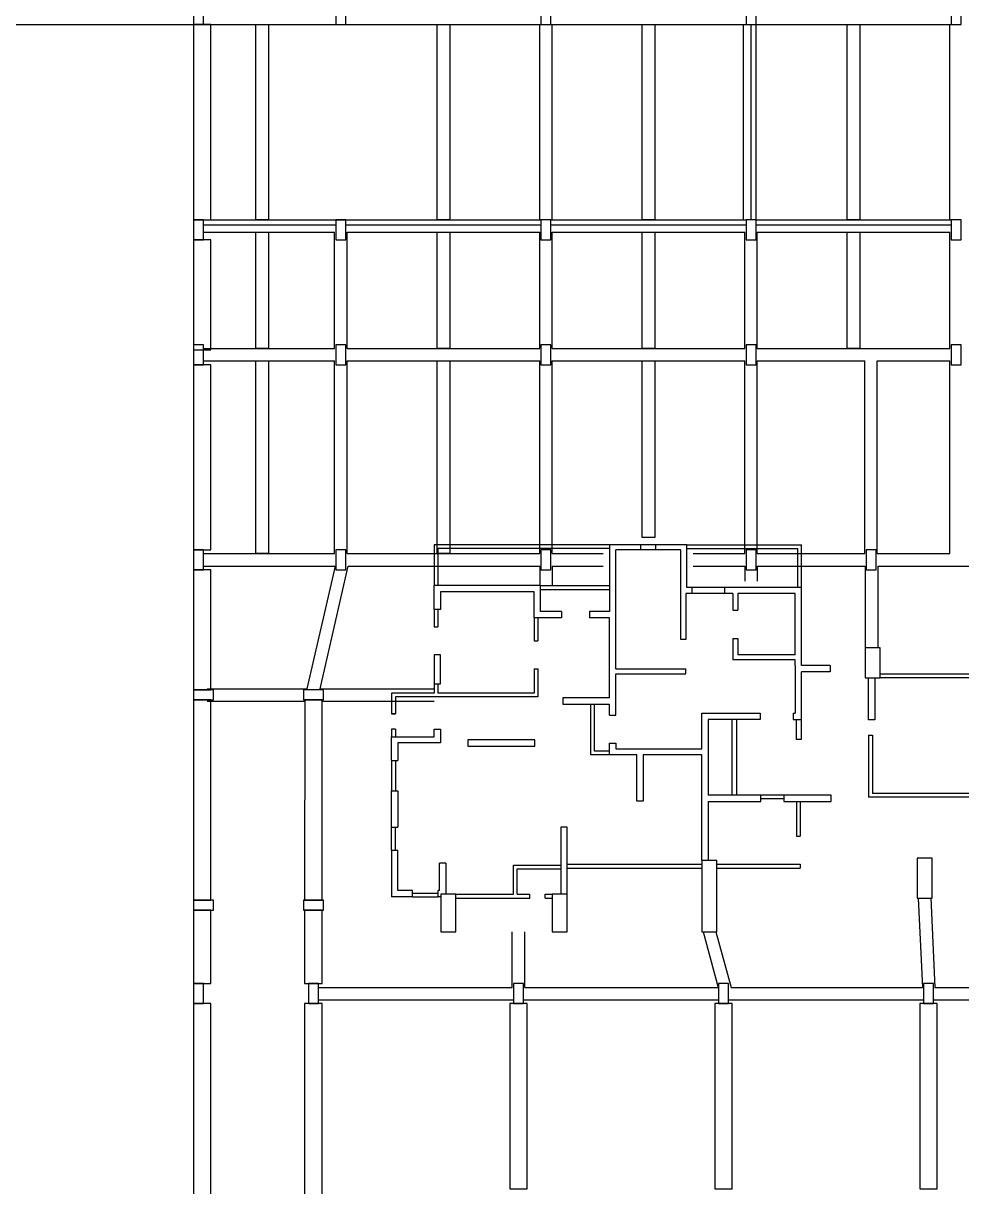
# Model space of a CAD drawing. Header units: metres. Extents: x -681087 to 1033303, y 74272 to 2630761.
# Drawn here: x 136983 to 174509, y 2153964 to 2200554 of the extents above; entities that cross this region are included whole.
import ezdxf

# ---------------------------------------------------------------- set-up
doc = ezdxf.new("R2010")
doc.units = ezdxf.units.M
for name, color, linetype in [('SKELETON_CLEAN', 7, 'Continuous'), ('SKELETON_ISOLATED', 1, 'Continuous'), ('SKELETON_ORIGINAL', 8, 'Continuous')]:
    doc.layers.add(name, color=color, linetype=linetype)

msp = doc.modelspace()

# ---------------------------------------------------------------- linework, layer by layer
at = {"layer": 'SKELETON_CLEAN'}
for p, q in [((143784, 2201304), (143784, 2200504)), ((144184, 2200504), (144184, 2201304)), ((149484, 2201304), (149484, 2200504)), ((149884, 2200504), (149884, 2201304)), ((157684, 2201304), (157684, 2200504)), ((158084, 2200504), (158084, 2201304)), ((165884, 2201304), (165884, 2200504)), ((166284, 2200504), (166284, 2201304)), ((174084, 2201304), (174084, 2200504)), ((174484, 2200504), (174484, 2201304)), ((136484, 2200502), (143784, 2200502)), ((143785, 2200502), (143785, 2192702)), ((144184, 2200504), (149484, 2200504)), ((144184, 2200502), (157634, 2200502)), ((146284, 2200502), (146784, 2200502)), ((146284, 2192704), (146284, 2200502)), ((146784, 2200502), (146784, 2192704)), ((149484, 2200504), (149884, 2200504)), ((149884, 2200504), (157684, 2200504)), ((153534, 2200502), (154034, 2200502)), ((153534, 2192704), (153534, 2200502)), ((154034, 2200502), (154034, 2192704)), ((157634, 2192704), (157634, 2200504)), ((157684, 2200504), (158084, 2200504)), ((158084, 2200504), (165884, 2200504)), ((158134, 2192704), (158134, 2200504)), ((158134, 2200502), (165784, 2200502)), ((161734, 2200502), (162234, 2200502)), ((161734, 2192704), (161734, 2200502)), ((162234, 2200502), (162234, 2192704)), ((165784, 2192704), (165784, 2200504)), ((165884, 2200504), (166284, 2200504)), ((166284, 2192704), (166284, 2200504)), ((166284, 2200504), (174084, 2200504)), ((166284, 2200502), (174034, 2200502)), ((169934, 2200502), (170434, 2200502)), ((169934, 2192704), (169934, 2200502)), ((170434, 2200502), (170434, 2192704)), ((174034, 2192704), (174034, 2200502)), ((174084, 2200504), (174484, 2200504)), ((143784, 2192702), (143784, 2191902)), ((144184, 2192704), (149484, 2192704)), ((144184, 2191902), (144184, 2192702)), ((146784, 2192704), (146284, 2192704)), ((149884, 2192704), (149484, 2192704)), ((149484, 2192704), (149484, 2191904)), ((149884, 2191904), (149884, 2192704)), ((154034, 2192704), (153534, 2192704)), ((158084, 2192704), (157684, 2192704)), ((157684, 2192704), (157684, 2191904)), ((158084, 2192704), (165884, 2192704)), ((158084, 2191904), (158084, 2192704)), ((158134, 2192704), (165784, 2192704)), ((162234, 2192704), (161734, 2192704)), ((166284, 2192704), (165884, 2192704)), ((165884, 2192704), (165884, 2191904)), ((166284, 2192704), (174034, 2192704)), ((166284, 2192704), (174084, 2192704)), ((166284, 2191904), (166284, 2192704)), ((170434, 2192704), (169934, 2192704)), ((174484, 2192704), (174084, 2192704)), ((174084, 2192704), (174084, 2191904)), ((174484, 2191904), (174484, 2192704)), ((144184, 2192204), (149434, 2192204)), ((146284, 2192204), (146784, 2192204)), ((146284, 2187554), (146284, 2192204)), ((146784, 2192204), (146784, 2187554)), ((149434, 2187554), (149434, 2192204)), ((149934, 2187554), (149934, 2192204)), ((149934, 2192204), (157634, 2192204)), ((153534, 2192204), (154034, 2192204)), ((153534, 2187554), (153534, 2192204)), ((154034, 2192204), (154034, 2187554)), ((157634, 2187554), (157634, 2192204)), ((158134, 2187554), (158134, 2192204)), ((158134, 2192204), (165834, 2192204)), ((161734, 2192204), (162234, 2192204)), ((161734, 2187554), (161734, 2192204)), ((162234, 2192204), (162234, 2187554)), ((165834, 2187554), (165834, 2192204)), ((166334, 2187554), (166334, 2192204)), ((166334, 2192204), (174034, 2192204)), ((169934, 2192204), (170434, 2192204)), ((169934, 2187554), (169934, 2192204)), ((170434, 2192204), (170434, 2187554)), ((174034, 2187554), (174034, 2192204)), ((143785, 2191902), (143785, 2187504)), ((144485, 2187504), (144485, 2191902)), ((149484, 2191904), (149884, 2191904)), ((157684, 2191904), (158084, 2191904)), ((165884, 2191904), (166284, 2191904)), ((174084, 2191904), (174484, 2191904)), ((144184, 2187702), (143784, 2187702)), ((143784, 2187702), (143784, 2186902)), ((143785, 2187504), (144485, 2187504)), ((144184, 2186902), (144184, 2187702)), ((144184, 2187554), (149434, 2187554)), ((146784, 2187554), (146284, 2187554)), ((149884, 2187704), (149484, 2187704)), ((149484, 2187704), (149484, 2186904)), ((149884, 2186904), (149884, 2187704)), ((149934, 2187554), (157634, 2187554)), ((154034, 2187554), (153534, 2187554)), ((158084, 2187704), (157684, 2187704)), ((157684, 2187704), (157684, 2186904)), ((158084, 2186904), (158084, 2187704)), ((158134, 2187554), (165834, 2187554)), ((162234, 2187554), (161734, 2187554)), ((166284, 2187704), (165884, 2187704)), ((165884, 2187704), (165884, 2186904)), ((166284, 2186904), (166284, 2187704)), ((166334, 2187554), (174034, 2187554)), ((170434, 2187554), (169934, 2187554)), ((174484, 2187704), (174084, 2187704)), ((174084, 2187704), (174084, 2186904)), ((174484, 2186904), (174484, 2187704)), ((144184, 2187054), (149434, 2187054)), ((146284, 2187054), (146784, 2187054)), ((146284, 2179354), (146284, 2187054)), ((146784, 2187054), (146784, 2179354)), ((149434, 2179354), (149434, 2187054)), ((149934, 2179354), (149934, 2187054)), ((149934, 2187054), (157634, 2187054)), ((153534, 2187054), (154034, 2187054)), ((153534, 2179354), (153534, 2187054)), ((154034, 2187054), (154034, 2179354)), ((157634, 2179354), (157634, 2187054)), ((158134, 2179354), (158134, 2187054)), ((158134, 2187054), (165834, 2187054)), ((161734, 2187054), (162234, 2187054)), ((161734, 2180004), (161734, 2187054)), ((162234, 2187054), (162234, 2180004)), ((165834, 2179354), (165834, 2187054)), ((166334, 2179354), (166334, 2187054)), ((166334, 2187054), (170634, 2187054)), ((170634, 2179354), (170634, 2187054)), ((171134, 2179354), (171134, 2187054)), ((171134, 2187054), (174034, 2187054)), ((174034, 2179354), (174034, 2187054)), ((143784, 2186902), (143784, 2179502)), ((149484, 2186904), (149884, 2186904)), ((157684, 2186904), (158084, 2186904)), ((165884, 2186904), (166284, 2186904)), ((174084, 2186904), (174484, 2186904)), ((162234, 2180004), (161734, 2180004)), ((143784, 2179502), (143784, 2178702)), ((149884, 2179504), (149484, 2179504)), ((149484, 2179504), (149484, 2178704)), ((149884, 2178704), (149884, 2179504)), ((153413, 2179704), (153413, 2178074)), ((160423, 2179704), (153413, 2179704)), ((153563, 2179554), (153563, 2178074)), ((160423, 2179554), (153563, 2179554)), ((158084, 2179504), (157684, 2179504)), ((157684, 2179504), (157684, 2178704)), ((158084, 2178704), (158084, 2179504)), ((160423, 2179704), (160423, 2177034)), ((163523, 2179704), (160423, 2179704)), ((163273, 2179504), (160673, 2179504)), ((160673, 2174744), (160673, 2179504)), ((163273, 2175914), (163273, 2179504)), ((163523, 2178004), (163523, 2179704)), ((163523, 2179704), (168103, 2179704)), ((163523, 2179554), (167953, 2179554)), ((166284, 2179504), (165884, 2179504)), ((165884, 2179504), (165884, 2178704)), ((166284, 2178704), (166284, 2179504)), ((167953, 2178004), (167953, 2179554)), ((168103, 2178004), (168103, 2179704)), ((171084, 2179504), (170684, 2179504)), ((170684, 2179504), (170684, 2178704)), ((171084, 2178704), (171084, 2179504)), ((144184, 2179354), (149434, 2179354)), ((146784, 2179354), (146284, 2179354)), ((149934, 2179354), (157634, 2179354)), ((154034, 2179354), (153534, 2179354)), ((158134, 2179354), (160173, 2179354)), ((163773, 2179354), (165834, 2179354)), ((166334, 2179354), (170634, 2179354)), ((171134, 2179354), (174034, 2179354)), ((143784, 2178702), (143784, 2173904)), ((144184, 2178854), (149462, 2178854)), ((148339, 2173954), (149462, 2178854)), ((148852, 2173954), (149975, 2178854)), ((149484, 2178704), (149884, 2178704)), ((149975, 2178854), (157634, 2178854)), ((157634, 2178854), (157634, 2178074)), ((157684, 2178704), (158084, 2178704)), ((158134, 2178854), (158134, 2178074)), ((158134, 2178854), (160173, 2178854)), ((163773, 2178854), (165834, 2178854)), ((165834, 2178854), (165834, 2178254)), ((165884, 2178704), (166284, 2178704)), ((166334, 2178854), (166334, 2178254)), ((166334, 2178854), (170654, 2178854)), ((170654, 2178854), (170654, 2175584)), ((170684, 2178704), (171084, 2178704)), ((171154, 2178854), (171154, 2175584)), ((171154, 2178854), (178834, 2178854)), ((157663, 2178074), (153413, 2178074)), ((153413, 2177124), (153413, 2178074)), ((157413, 2177824), (153663, 2177824)), ((153663, 2177824), (153663, 2177124)), ((157413, 2176784), (157413, 2177824)), ((157663, 2178074), (160423, 2178074)), ((157663, 2177034), (157663, 2178074)), ((165353, 2177754), (163473, 2177754)), ((163473, 2177754), (163473, 2175914)), ((168103, 2178004), (163523, 2178004)), ((165353, 2177754), (165353, 2177099)), ((165553, 2177754), (165553, 2177099)), ((167853, 2177754), (165553, 2177754)), ((167853, 2175304), (167853, 2177754)), ((168103, 2174884), (168103, 2178004)), ((153663, 2177124), (153413, 2177124)), ((153413, 2177124), (153413, 2176424)), ((153563, 2177124), (153563, 2176424)), ((157413, 2176784), (157413, 2175864)), ((158508, 2176784), (157413, 2176784)), ((157563, 2176784), (157563, 2175864)), ((158508, 2177034), (157663, 2177034)), ((158508, 2177034), (158508, 2176784)), ((160423, 2177034), (159628, 2177034)), ((159628, 2177034), (159628, 2176784)), ((160423, 2176784), (159628, 2176784)), ((160423, 2173589), (160423, 2176784)), ((165353, 2177099), (165553, 2177099)), ((153413, 2176424), (153563, 2176424)), ((157413, 2175864), (157563, 2175864)), ((163473, 2175914), (163273, 2175914)), ((165353, 2175959), (165353, 2175104)), ((165353, 2175959), (165553, 2175959)), ((165553, 2175959), (165553, 2175304)), ((153663, 2175304), (153413, 2175304)), ((153413, 2175304), (153413, 2174154)), ((153663, 2174154), (153663, 2175304)), ((167853, 2175304), (165553, 2175304)), ((171253, 2175584), (170653, 2175584)), ((170653, 2175584), (170653, 2174384)), ((171253, 2174384), (171253, 2175584)), ((167853, 2175104), (165353, 2175104)), ((167853, 2174884), (167853, 2175104)), ((167853, 2174884), (167853, 2172974)), ((169253, 2174884), (168103, 2174884)), ((169253, 2174884), (169253, 2174634)), ((157413, 2174744), (157413, 2173774)), ((157413, 2174744), (157563, 2174744)), ((157563, 2174744), (157563, 2173624)), ((160673, 2174744), (163473, 2174744)), ((160673, 2174544), (163473, 2174544)), ((160673, 2172894), (160673, 2174544)), ((163473, 2174544), (163473, 2174744)), ((168103, 2172724), (168103, 2174634)), ((169253, 2174634), (168103, 2174634)), ((170653, 2174384), (171253, 2174384)), ((170788, 2172714), (170788, 2174384)), ((171038, 2174384), (171038, 2172714)), ((176658, 2174384), (171253, 2174384)), ((143784, 2173904), (143784, 2173504)), ((144334, 2173954), (148339, 2173954)), ((148984, 2173902), (148184, 2173902)), ((148184, 2173902), (148184, 2173502)), ((148852, 2173954), (153413, 2173954)), ((148984, 2173502), (148984, 2173902)), ((153413, 2174154), (153413, 2173774)), ((153413, 2174154), (153663, 2174154)), ((153563, 2174154), (153563, 2173774)), ((143784, 2173504), (143784, 2165504)), ((151713, 2173774), (151713, 2172954)), ((153413, 2173774), (151713, 2173774)), ((157563, 2173624), (151863, 2173624)), ((151863, 2173624), (151863, 2172954)), ((157413, 2173774), (153563, 2173774)), ((160423, 2173589), (158553, 2173589)), ((158553, 2173589), (158553, 2173339)), ((158553, 2173339), (160423, 2173339)), ((159673, 2171304), (159673, 2173339)), ((159823, 2171454), (159823, 2173339)), ((160423, 2172894), (160423, 2173339)), ((164123, 2171554), (164123, 2172974)), ((164123, 2172974), (166453, 2172974)), ((166453, 2172974), (166453, 2172724)), ((167773, 2172974), (167773, 2172724)), ((167773, 2172974), (167853, 2172974)), ((151713, 2172954), (151863, 2172954)), ((160423, 2172894), (160673, 2172894)), ((166453, 2172724), (164373, 2172724)), ((164373, 2172724), (164373, 2169699)), ((167773, 2172724), (168103, 2172724)), ((167893, 2172724), (167893, 2171919)), ((168083, 2172724), (168083, 2171919)), ((171038, 2172714), (170788, 2172714)), ((151863, 2172334), (151713, 2172334)), ((151713, 2172334), (151713, 2172034)), ((151713, 2171084), (151713, 2172034)), ((151713, 2172034), (153413, 2172034)), ((151863, 2172334), (151863, 2172034)), ((153413, 2172034), (153413, 2172334)), ((153413, 2172334), (153663, 2172334)), ((153663, 2172334), (153663, 2171784)), ((170788, 2172094), (170788, 2169614)), ((170788, 2172094), (170938, 2172094)), ((170938, 2172094), (170938, 2169764)), ((151963, 2171784), (151963, 2171084)), ((153663, 2171784), (151963, 2171784)), ((157433, 2171909), (154753, 2171909)), ((154753, 2171909), (154753, 2171659)), ((154753, 2171659), (157433, 2171659)), ((157433, 2171659), (157433, 2171909)), ((160423, 2171774), (160673, 2171774)), ((160423, 2171304), (160423, 2171774)), ((160673, 2171774), (160673, 2171554)), ((168083, 2171919), (167893, 2171919)), ((160423, 2171304), (159673, 2171304)), ((160423, 2171454), (159823, 2171454)), ((161518, 2171304), (160423, 2171304)), ((160673, 2171554), (164123, 2171554)), ((161518, 2169454), (161518, 2171304)), ((161768, 2171304), (161768, 2169454)), ((164123, 2171304), (161768, 2171304)), ((164123, 2167084), (164123, 2171304)), ((151713, 2171084), (151713, 2169864)), ((151713, 2171084), (151963, 2171084)), ((151713, 2168414), (151713, 2169864)), ((151713, 2169864), (151963, 2169864)), ((151963, 2169864), (151963, 2168414)), ((166473, 2169699), (164373, 2169699)), ((166473, 2169449), (166473, 2169699)), ((167393, 2169699), (166473, 2169699)), ((169293, 2169699), (167393, 2169699)), ((167393, 2169699), (167393, 2169449)), ((169293, 2169449), (169293, 2169699)), ((174838, 2169764), (170938, 2169764)), ((161768, 2169454), (161518, 2169454)), ((164373, 2169449), (166473, 2169449)), ((164373, 2169449), (164373, 2167084)), ((167393, 2169449), (169293, 2169449)), ((167903, 2169449), (167903, 2168054)), ((168053, 2169449), (168053, 2168054)), ((174838, 2169614), (170788, 2169614)), ((151713, 2167494), (151713, 2168414)), ((151713, 2168414), (151963, 2168414)), ((158733, 2168414), (158483, 2168414)), ((158483, 2168414), (158483, 2165734)), ((158733, 2165734), (158733, 2168414)), ((167903, 2168054), (168053, 2168054)), ((151713, 2167494), (151713, 2165634)), ((151713, 2167494), (151963, 2167494)), ((151963, 2165884), (151963, 2167494)), ((153633, 2165884), (153633, 2166984)), ((153883, 2166984), (153633, 2166984)), ((153883, 2166984), (153883, 2165734)), ((156583, 2166904), (158483, 2166904)), ((156583, 2165734), (156583, 2166904)), ((164723, 2167084), (164123, 2167084)), ((164123, 2167084), (164123, 2164234)), ((164723, 2164234), (164723, 2167084)), ((164723, 2166934), (168053, 2166934)), ((168053, 2166934), (168053, 2166784)), ((173323, 2167184), (172723, 2167184)), ((172723, 2167184), (172723, 2165584)), ((173323, 2165584), (173323, 2167184)), ((156733, 2166754), (158483, 2166754)), ((156733, 2165734), (156733, 2166754)), ((164723, 2166784), (168053, 2166784)), ((143784, 2165504), (143784, 2165104)), ((152548, 2165634), (151713, 2165634)), ((152548, 2165884), (151963, 2165884)), ((152548, 2165634), (152548, 2165884)), ((152548, 2165634), (153568, 2165634)), ((153568, 2165634), (153568, 2165884)), ((153633, 2165884), (153568, 2165884)), ((153683, 2165634), (153568, 2165634)), ((154283, 2165734), (153683, 2165734)), ((153683, 2165734), (153683, 2164234)), ((154283, 2164234), (154283, 2165734)), ((154283, 2165734), (156583, 2165734)), ((154283, 2165584), (157233, 2165584)), ((156733, 2165734), (157233, 2165734)), ((157233, 2165584), (157233, 2165734)), ((157853, 2165584), (157853, 2165734)), ((157853, 2165734), (158133, 2165734)), ((157853, 2165584), (158133, 2165584)), ((158733, 2165734), (158133, 2165734)), ((158133, 2165734), (158133, 2164234)), ((158733, 2164234), (158733, 2165734)), ((172723, 2165584), (173323, 2165584)), ((172773, 2165573), (172941, 2162014)), ((173273, 2165596), (173441, 2162014)), ((143784, 2165104), (143784, 2162164)), ((148234, 2165102), (148234, 2162164)), ((148934, 2162164), (148934, 2165102)), ((153683, 2164234), (154283, 2164234)), ((156534, 2162014), (156534, 2164234)), ((157034, 2162014), (157034, 2164234)), ((158133, 2164234), (158733, 2164234)), ((164123, 2164234), (164723, 2164234)), ((164164, 2164234), (164766, 2162014)), ((164682, 2164234), (165284, 2162014)), ((143784, 2162164), (143784, 2161364)), ((148234, 2162164), (148934, 2162164)), ((148784, 2162164), (148384, 2162164)), ((148384, 2162164), (148384, 2161364)), ((148784, 2161364), (148784, 2162164)), ((148784, 2162014), (156534, 2162014)), ((156984, 2162164), (156584, 2162164)), ((156584, 2162164), (156584, 2161364)), ((156984, 2161364), (156984, 2162164)), ((157034, 2162014), (164766, 2162014)), ((165184, 2162164), (164784, 2162164)), ((164784, 2162164), (164784, 2161364)), ((165184, 2161364), (165184, 2162164)), ((165284, 2162014), (172941, 2162014)), ((173384, 2162164), (172984, 2162164)), ((172984, 2162164), (172984, 2161364)), ((173384, 2161364), (173384, 2162164)), ((173441, 2162014), (178415, 2162014)), ((143783, 2161364), (143783, 2153764)), ((148934, 2161364), (148234, 2161364)), ((148234, 2161364), (148234, 2153764)), ((148384, 2161364), (148784, 2161364)), ((148934, 2153764), (148934, 2161364)), ((157134, 2161364), (156434, 2161364)), ((156434, 2161364), (156434, 2153964)), ((156584, 2161364), (156984, 2161364)), ((157134, 2153964), (157134, 2161364)), ((165334, 2161364), (164634, 2161364)), ((164634, 2161364), (164634, 2153964)), ((164784, 2161364), (165184, 2161364)), ((165334, 2153964), (165334, 2161364)), ((173534, 2161364), (172834, 2161364)), ((172834, 2161364), (172834, 2153964)), ((172984, 2161364), (173384, 2161364)), ((173534, 2153964), (173534, 2161364)), ((156434, 2153964), (157134, 2153964)), ((164634, 2153964), (165334, 2153964)), ((172834, 2153964), (173534, 2153964))]:
    msp.add_line(p, q, dxfattribs=at)
at = {"layer": 'SKELETON_ISOLATED'}
for p, q in [((144134, 2200503), (143984, 2200503)), ((144485, 2192702), (144485, 2200502)), ((166084, 2192704), (166084, 2200504)), ((143984, 2192702), (144134, 2192702)), ((147034, 2192704), (157659, 2192704)), ((144184, 2192504), (149484, 2192504)), ((149884, 2192504), (157684, 2192504)), ((158084, 2192504), (165884, 2192504)), ((166284, 2192504), (174084, 2192504)), ((144134, 2191902), (143984, 2191902)), ((144134, 2186902), (143984, 2186902)), ((144484, 2179502), (144484, 2186902)), ((143984, 2179502), (144134, 2179502)), ((144184, 2178702), (144184, 2179502)), ((161663, 2179704), (161663, 2179504)), ((162283, 2179504), (162283, 2179704)), ((144134, 2178702), (143984, 2178702)), ((144484, 2173904), (144484, 2178702)), ((157663, 2177924), (160423, 2177924)), ((163723, 2178004), (163723, 2177754)), ((165023, 2178004), (165023, 2177754)), ((176573, 2174534), (171253, 2174534)), ((144184, 2173904), (144134, 2173904)), ((144584, 2173504), (144584, 2173904)), ((144134, 2173504), (144184, 2173504)), ((144337, 2173454), (148237, 2173454)), ((144484, 2165504), (144484, 2173504)), ((148235, 2173504), (148234, 2165502)), ((148559, 2173503), (148609, 2173503)), ((148934, 2165502), (148935, 2173504)), ((148937, 2173454), (153413, 2173454)), ((165318, 2172724), (165318, 2169699)), ((165508, 2172724), (165508, 2169699)), ((151863, 2171084), (151863, 2169864)), ((167393, 2169549), (166473, 2169549)), ((151863, 2167494), (151863, 2168414)), ((158733, 2166934), (164123, 2166934)), ((158733, 2166784), (164123, 2166784)), ((144184, 2165504), (144134, 2165504)), ((144584, 2165104), (144584, 2165504)), ((152548, 2165784), (153568, 2165784)), ((144134, 2165104), (144184, 2165104)), ((144484, 2162164), (144484, 2165104)), ((148184, 2165502), (148184, 2165102)), ((148609, 2165502), (148559, 2165502)), ((148559, 2165102), (148609, 2165102)), ((148984, 2165102), (148984, 2165502)), ((143984, 2162164), (144134, 2162164)), ((144184, 2161364), (144184, 2162164)), ((144134, 2161364), (143984, 2161364)), ((144483, 2153764), (144483, 2161364)), ((148784, 2161514), (156584, 2161514)), ((156984, 2161514), (164784, 2161514)), ((165184, 2161514), (172984, 2161514)), ((173384, 2161514), (178484, 2161514))]:
    msp.add_line(p, q, dxfattribs=at)
at = {"layer": 'SKELETON_ORIGINAL'}
for p, q in [((143784, 2201304), (143784, 2200504)), ((144184, 2200504), (144184, 2201304)), ((149484, 2201304), (149484, 2200504)), ((149884, 2200504), (149884, 2201304)), ((157684, 2201304), (157684, 2200504)), ((158084, 2200504), (158084, 2201304)), ((165884, 2201304), (165884, 2200504)), ((166284, 2200504), (166284, 2201304)), ((174084, 2201304), (174084, 2200504)), ((174484, 2200504), (174484, 2201304)), ((136484, 2200502), (143784, 2200502)), ((143784, 2200504), (144184, 2200504)), ((144485, 2200502), (143785, 2200502)), ((143785, 2200502), (143785, 2192702)), ((144184, 2200504), (149484, 2200504)), ((144184, 2200502), (157634, 2200502)), ((144485, 2192702), (144485, 2200502)), ((146284, 2200502), (146784, 2200502)), ((146284, 2192704), (146284, 2200502)), ((146784, 2200502), (146784, 2192704)), ((149484, 2200504), (149884, 2200504)), ((149884, 2200504), (157684, 2200504)), ((153534, 2200502), (154034, 2200502)), ((153534, 2192704), (153534, 2200502)), ((154034, 2200502), (154034, 2192704)), ((157634, 2192704), (157634, 2200504)), ((157684, 2200504), (158084, 2200504)), ((158084, 2200504), (165884, 2200504)), ((158134, 2192704), (158134, 2200504)), ((158134, 2200502), (165784, 2200502)), ((161734, 2200502), (162234, 2200502)), ((161734, 2192704), (161734, 2200502)), ((162234, 2200502), (162234, 2192704)), ((165784, 2192704), (165784, 2200504)), ((165884, 2200504), (166284, 2200504)), ((166084, 2192704), (166084, 2200504)), ((166284, 2192704), (166284, 2200504)), ((166284, 2200504), (174084, 2200504)), ((166284, 2192704), (166284, 2200504)), ((166284, 2200502), (174034, 2200502)), ((169934, 2200502), (170434, 2200502)), ((169934, 2192704), (169934, 2200502)), ((170434, 2200502), (170434, 2192704)), ((174034, 2192704), (174034, 2200502)), ((174084, 2200504), (174484, 2200504)), ((144184, 2192702), (143784, 2192702)), ((143784, 2192702), (143784, 2191902)), ((143785, 2192702), (144485, 2192702)), ((144184, 2192704), (157634, 2192704)), ((144184, 2192704), (149484, 2192704)), ((144184, 2191902), (144184, 2192702)), ((146784, 2192704), (146284, 2192704)), ((149884, 2192704), (149484, 2192704)), ((149484, 2192704), (149484, 2191904)), ((149884, 2192704), (157684, 2192704)), ((149884, 2191904), (149884, 2192704)), ((154034, 2192704), (153534, 2192704)), ((158084, 2192704), (157684, 2192704)), ((157684, 2192704), (157684, 2191904)), ((158084, 2192704), (165884, 2192704)), ((158084, 2191904), (158084, 2192704)), ((158134, 2192704), (165784, 2192704)), ((162234, 2192704), (161734, 2192704)), ((166284, 2192704), (165884, 2192704)), ((165884, 2192704), (165884, 2191904)), ((166284, 2192704), (174034, 2192704)), ((166284, 2192704), (174084, 2192704)), ((166284, 2191904), (166284, 2192704)), ((170434, 2192704), (169934, 2192704)), ((174484, 2192704), (174084, 2192704)), ((174084, 2192704), (174084, 2191904)), ((174484, 2191904), (174484, 2192704)), ((144184, 2192504), (149484, 2192504)), ((144184, 2192204), (149434, 2192204)), ((146284, 2192204), (146784, 2192204)), ((146284, 2187554), (146284, 2192204)), ((146784, 2192204), (146784, 2187554)), ((149434, 2187554), (149434, 2192204)), ((149884, 2192504), (157684, 2192504)), ((149934, 2187554), (149934, 2192204)), ((149934, 2192204), (157634, 2192204)), ((153534, 2192204), (154034, 2192204)), ((153534, 2187554), (153534, 2192204)), ((154034, 2192204), (154034, 2187554)), ((157634, 2187554), (157634, 2192204)), ((158084, 2192504), (165884, 2192504)), ((158134, 2187554), (158134, 2192204)), ((158134, 2192204), (165834, 2192204)), ((161734, 2192204), (162234, 2192204)), ((161734, 2187554), (161734, 2192204)), ((162234, 2192204), (162234, 2187554)), ((165834, 2187554), (165834, 2192204)), ((166284, 2192504), (174084, 2192504)), ((166334, 2187554), (166334, 2192204)), ((166334, 2192204), (174034, 2192204)), ((169934, 2192204), (170434, 2192204)), ((169934, 2187554), (169934, 2192204)), ((170434, 2192204), (170434, 2187554)), ((174034, 2187554), (174034, 2192204)), ((143784, 2191902), (144184, 2191902)), ((144485, 2191902), (143785, 2191902)), ((143785, 2191902), (143785, 2187504)), ((144485, 2187504), (144485, 2191902)), ((149484, 2191904), (149884, 2191904)), ((157684, 2191904), (158084, 2191904)), ((165884, 2191904), (166284, 2191904)), ((174084, 2191904), (174484, 2191904)), ((144184, 2187702), (143784, 2187702)), ((143784, 2187702), (143784, 2186902)), ((143785, 2187504), (144485, 2187504)), ((144184, 2186902), (144184, 2187702)), ((144184, 2187554), (149434, 2187554)), ((146784, 2187554), (146284, 2187554)), ((149884, 2187704), (149484, 2187704)), ((149484, 2187704), (149484, 2186904)), ((149884, 2186904), (149884, 2187704)), ((149934, 2187554), (157634, 2187554)), ((154034, 2187554), (153534, 2187554)), ((158084, 2187704), (157684, 2187704)), ((157684, 2187704), (157684, 2186904)), ((158084, 2186904), (158084, 2187704)), ((158134, 2187554), (165834, 2187554)), ((162234, 2187554), (161734, 2187554)), ((166284, 2187704), (165884, 2187704)), ((165884, 2187704), (165884, 2186904)), ((166284, 2186904), (166284, 2187704)), ((166334, 2187554), (174034, 2187554)), ((170434, 2187554), (169934, 2187554)), ((174484, 2187704), (174084, 2187704)), ((174084, 2187704), (174084, 2186904)), ((174484, 2186904), (174484, 2187704)), ((144184, 2187054), (149434, 2187054)), ((146284, 2187054), (146784, 2187054)), ((146284, 2179354), (146284, 2187054)), ((146784, 2187054), (146784, 2179354)), ((149434, 2179354), (149434, 2187054)), ((149934, 2179354), (149934, 2187054)), ((149934, 2187054), (157634, 2187054)), ((153534, 2187054), (154034, 2187054)), ((153534, 2179354), (153534, 2187054)), ((154034, 2187054), (154034, 2179354)), ((157634, 2179354), (157634, 2187054)), ((158134, 2179354), (158134, 2187054)), ((158134, 2187054), (165834, 2187054)), ((161734, 2187054), (162234, 2187054)), ((161734, 2180004), (161734, 2187054)), ((162234, 2187054), (162234, 2180004)), ((165834, 2179354), (165834, 2187054)), ((166334, 2179354), (166334, 2187054)), ((166334, 2187054), (170634, 2187054)), ((170634, 2179354), (170634, 2187054)), ((171134, 2179354), (171134, 2187054)), ((171134, 2187054), (174034, 2187054)), ((174034, 2179354), (174034, 2187054)), ((144484, 2186902), (143784, 2186902)), ((143784, 2186902), (143784, 2179502)), ((143784, 2186902), (144184, 2186902)), ((144484, 2179502), (144484, 2186902)), ((149484, 2186904), (149884, 2186904)), ((157684, 2186904), (158084, 2186904)), ((165884, 2186904), (166284, 2186904)), ((174084, 2186904), (174484, 2186904)), ((162234, 2180004), (161734, 2180004)), ((143784, 2179502), (144484, 2179502)), ((144184, 2179502), (143784, 2179502)), ((143784, 2179502), (143784, 2178702)), ((144184, 2178702), (144184, 2179502)), ((149884, 2179504), (149484, 2179504)), ((149484, 2179504), (149484, 2178704)), ((149884, 2178704), (149884, 2179504)), ((153413, 2179704), (153413, 2178074)), ((160423, 2179704), (153413, 2179704)), ((153563, 2179554), (153563, 2178074)), ((160423, 2179554), (153563, 2179554)), ((158084, 2179504), (157684, 2179504)), ((157684, 2179504), (157684, 2178704)), ((158084, 2178704), (158084, 2179504)), ((160423, 2179704), (160423, 2177034)), ((163523, 2179704), (160423, 2179704)), ((163273, 2179504), (160673, 2179504)), ((160673, 2174744), (160673, 2179504)), ((161663, 2179704), (161663, 2179504)), ((162283, 2179504), (162283, 2179704)), ((163273, 2175914), (163273, 2179504)), ((163523, 2178004), (163523, 2179704)), ((163523, 2179704), (168103, 2179704)), ((163523, 2179554), (167953, 2179554)), ((166284, 2179504), (165884, 2179504)), ((165884, 2179504), (165884, 2178704)), ((166284, 2178704), (166284, 2179504)), ((167953, 2178004), (167953, 2179554)), ((168103, 2178004), (168103, 2179704)), ((171084, 2179504), (170684, 2179504)), ((170684, 2179504), (170684, 2178704)), ((171084, 2178704), (171084, 2179504)), ((144184, 2179354), (149434, 2179354)), ((146784, 2179354), (146284, 2179354)), ((149934, 2179354), (157634, 2179354)), ((154034, 2179354), (153534, 2179354)), ((158134, 2179354), (160173, 2179354)), ((163773, 2179354), (165834, 2179354)), ((166334, 2179354), (170634, 2179354)), ((171134, 2179354), (174034, 2179354)), ((144484, 2178702), (143784, 2178702)), ((143784, 2178702), (143784, 2173904)), ((143784, 2178702), (144184, 2178702)), ((144184, 2178854), (149462, 2178854)), ((144484, 2173904), (144484, 2178702)), ((148339, 2173954), (149462, 2178854)), ((148852, 2173954), (149975, 2178854)), ((149484, 2178704), (149884, 2178704)), ((149975, 2178854), (157634, 2178854)), ((157634, 2178854), (157634, 2178074)), ((157684, 2178704), (158084, 2178704)), ((158134, 2178854), (158134, 2178074)), ((158134, 2178854), (160173, 2178854)), ((163773, 2178854), (165834, 2178854)), ((165834, 2178854), (165834, 2178254)), ((165884, 2178704), (166284, 2178704)), ((166334, 2178854), (166334, 2178254)), ((166334, 2178854), (170654, 2178854)), ((170654, 2178854), (170654, 2175584)), ((170684, 2178704), (171084, 2178704)), ((171154, 2178854), (171154, 2175584)), ((171154, 2178854), (178834, 2178854)), ((157663, 2178074), (153413, 2178074)), ((153413, 2177124), (153413, 2178074)), ((157413, 2177824), (153663, 2177824)), ((153663, 2177824), (153663, 2177124)), ((157413, 2176784), (157413, 2177824)), ((157663, 2178074), (160423, 2178074)), ((157663, 2177034), (157663, 2178074)), ((157663, 2177924), (160423, 2177924)), ((165353, 2177754), (163473, 2177754)), ((163473, 2177754), (163473, 2175914)), ((168103, 2178004), (163523, 2178004)), ((163723, 2178004), (163723, 2177754)), ((165023, 2178004), (165023, 2177754)), ((165353, 2177754), (165353, 2177099)), ((165553, 2177754), (165553, 2177099)), ((167853, 2177754), (165553, 2177754)), ((167853, 2175304), (167853, 2177754)), ((168103, 2174884), (168103, 2178004)), ((153663, 2177124), (153413, 2177124)), ((153413, 2177124), (153413, 2176424)), ((153563, 2177124), (153563, 2176424)), ((157413, 2176784), (157413, 2175864)), ((158508, 2176784), (157413, 2176784)), ((157563, 2176784), (157563, 2175864)), ((158508, 2177034), (157663, 2177034)), ((158508, 2177034), (158508, 2176784)), ((160423, 2177034), (159628, 2177034)), ((159628, 2177034), (159628, 2176784)), ((160423, 2176784), (159628, 2176784)), ((160423, 2173589), (160423, 2176784)), ((165353, 2177099), (165553, 2177099)), ((153413, 2176424), (153563, 2176424)), ((157413, 2175864), (157563, 2175864)), ((163473, 2175914), (163273, 2175914)), ((165353, 2175959), (165353, 2175104)), ((165353, 2175959), (165553, 2175959)), ((165553, 2175959), (165553, 2175304)), ((153663, 2175304), (153413, 2175304)), ((153413, 2175304), (153413, 2174154)), ((153663, 2174154), (153663, 2175304)), ((167853, 2175304), (165553, 2175304)), ((171253, 2175584), (170653, 2175584)), ((170653, 2175584), (170653, 2174384)), ((171253, 2174384), (171253, 2175584)), ((167853, 2175104), (165353, 2175104)), ((167853, 2174884), (167853, 2175104)), ((167853, 2174884), (167853, 2172974)), ((169253, 2174884), (168103, 2174884)), ((169253, 2174884), (169253, 2174634)), ((157413, 2174744), (157413, 2173774)), ((157413, 2174744), (157563, 2174744)), ((157563, 2174744), (157563, 2173624)), ((160673, 2174744), (163473, 2174744)), ((160673, 2174544), (163473, 2174544)), ((160673, 2172894), (160673, 2174544)), ((163473, 2174544), (163473, 2174744)), ((168103, 2172724), (168103, 2174634)), ((169253, 2174634), (168103, 2174634)), ((170653, 2174384), (171253, 2174384)), ((170788, 2172714), (170788, 2174384)), ((171038, 2174384), (171038, 2172714)), ((176573, 2174534), (171253, 2174534)), ((176658, 2174384), (171253, 2174384)), ((143784, 2173904), (144484, 2173904)), ((144584, 2173904), (143784, 2173904)), ((143784, 2173904), (143784, 2173504)), ((144334, 2173954), (148339, 2173954)), ((144584, 2173504), (144584, 2173904)), ((148984, 2173902), (148184, 2173902)), ((148184, 2173902), (148184, 2173502)), ((148852, 2173954), (153413, 2173954)), ((148984, 2173502), (148984, 2173902)), ((153413, 2174154), (153413, 2173774)), ((153413, 2174154), (153663, 2174154)), ((153563, 2174154), (153563, 2173774)), ((144484, 2173504), (143784, 2173504)), ((143784, 2173504), (143784, 2165504)), ((143784, 2173504), (144584, 2173504)), ((144337, 2173454), (148237, 2173454)), ((144484, 2165504), (144484, 2173504)), ((148184, 2173502), (148984, 2173502)), ((148235, 2173504), (148234, 2165502)), ((148935, 2173504), (148235, 2173504)), ((148934, 2165502), (148935, 2173504)), ((148937, 2173454), (153413, 2173454)), ((151713, 2173774), (151713, 2172954)), ((153413, 2173774), (151713, 2173774)), ((157563, 2173624), (151863, 2173624)), ((151863, 2173624), (151863, 2172954)), ((157413, 2173774), (153563, 2173774)), ((160423, 2173589), (158553, 2173589)), ((158553, 2173589), (158553, 2173339)), ((158553, 2173339), (160423, 2173339)), ((159673, 2171304), (159673, 2173339)), ((159823, 2171454), (159823, 2173339)), ((160423, 2172894), (160423, 2173339)), ((164123, 2171554), (164123, 2172974)), ((164123, 2172974), (166453, 2172974)), ((166453, 2172974), (166453, 2172724)), ((167773, 2172974), (167773, 2172724)), ((167773, 2172974), (167853, 2172974)), ((151713, 2172954), (151863, 2172954)), ((151863, 2172954), (151713, 2172954)), ((160423, 2172894), (160673, 2172894)), ((166453, 2172724), (164373, 2172724)), ((164373, 2172724), (164373, 2169699)), ((165318, 2172724), (165318, 2169699)), ((165508, 2172724), (165508, 2169699)), ((167773, 2172724), (168103, 2172724)), ((167893, 2172724), (167893, 2171919)), ((168083, 2172724), (168083, 2171919)), ((171038, 2172714), (170788, 2172714)), ((151863, 2172334), (151713, 2172334)), ((151713, 2172334), (151713, 2172034)), ((151713, 2171084), (151713, 2172034)), ((151713, 2172034), (153413, 2172034)), ((151863, 2172334), (151863, 2172034)), ((153413, 2172034), (153413, 2172334)), ((153413, 2172334), (153663, 2172334)), ((153663, 2172334), (153663, 2171784)), ((170788, 2172094), (170788, 2169614)), ((170788, 2172094), (170938, 2172094)), ((170938, 2172094), (170938, 2169764)), ((151963, 2171784), (151963, 2171084)), ((153663, 2171784), (151963, 2171784)), ((157433, 2171909), (154753, 2171909)), ((154753, 2171909), (154753, 2171659)), ((154753, 2171659), (157433, 2171659)), ((157433, 2171659), (157433, 2171909)), ((160423, 2171774), (160673, 2171774)), ((160423, 2171304), (160423, 2171774)), ((160673, 2171774), (160673, 2171554)), ((168083, 2171919), (167893, 2171919)), ((160423, 2171304), (159673, 2171304)), ((160423, 2171454), (159823, 2171454)), ((161518, 2171304), (160423, 2171304)), ((160673, 2171554), (164123, 2171554)), ((161518, 2169454), (161518, 2171304)), ((161768, 2171304), (161768, 2169454)), ((164123, 2171304), (161768, 2171304)), ((164123, 2167084), (164123, 2171304)), ((151713, 2171084), (151713, 2169864)), ((151713, 2171084), (151963, 2171084)), ((151863, 2171084), (151863, 2169864)), ((151713, 2168414), (151713, 2169864)), ((151713, 2169864), (151963, 2169864)), ((151963, 2169864), (151963, 2168414)), ((166473, 2169699), (164373, 2169699)), ((166473, 2169449), (166473, 2169699)), ((167393, 2169699), (166473, 2169699)), ((169293, 2169699), (167393, 2169699)), ((167393, 2169699), (167393, 2169449)), ((169293, 2169449), (169293, 2169699)), ((174838, 2169764), (170938, 2169764)), ((161768, 2169454), (161518, 2169454)), ((164373, 2169449), (166473, 2169449)), ((164373, 2169449), (164373, 2167084)), ((167393, 2169549), (166473, 2169549)), ((167393, 2169449), (169293, 2169449)), ((167903, 2169449), (167903, 2168054)), ((168053, 2169449), (168053, 2168054)), ((174838, 2169614), (170788, 2169614)), ((151713, 2167494), (151713, 2168414)), ((151713, 2168414), (151963, 2168414)), ((151863, 2167494), (151863, 2168414)), ((158733, 2168414), (158483, 2168414)), ((158483, 2168414), (158483, 2165734)), ((158733, 2165734), (158733, 2168414)), ((167903, 2168054), (168053, 2168054)), ((151713, 2167494), (151713, 2165634)), ((151713, 2167494), (151963, 2167494)), ((151963, 2165884), (151963, 2167494)), ((153633, 2165884), (153633, 2166984)), ((153883, 2166984), (153633, 2166984)), ((153883, 2166984), (153883, 2165734)), ((156583, 2166904), (158483, 2166904)), ((156583, 2165734), (156583, 2166904)), ((158733, 2166934), (164123, 2166934)), ((164723, 2167084), (164123, 2167084)), ((164123, 2167084), (164123, 2164234)), ((164723, 2164234), (164723, 2167084)), ((164723, 2166934), (168053, 2166934)), ((168053, 2166934), (168053, 2166784)), ((173323, 2167184), (172723, 2167184)), ((172723, 2167184), (172723, 2165584)), ((173323, 2165584), (173323, 2167184)), ((156733, 2166754), (158483, 2166754)), ((156733, 2165734), (156733, 2166754)), ((158733, 2166784), (164123, 2166784)), ((164723, 2166784), (168053, 2166784)), ((143784, 2165504), (144484, 2165504)), ((144584, 2165504), (143784, 2165504)), ((143784, 2165504), (143784, 2165104)), ((144584, 2165104), (144584, 2165504)), ((152548, 2165634), (151713, 2165634)), ((152548, 2165884), (151963, 2165884)), ((152548, 2165634), (152548, 2165884)), ((152548, 2165784), (153568, 2165784)), ((152548, 2165634), (153568, 2165634)), ((153568, 2165634), (153568, 2165884)), ((153633, 2165884), (153568, 2165884)), ((153683, 2165634), (153568, 2165634)), ((154283, 2165734), (153683, 2165734)), ((153683, 2165734), (153683, 2164234)), ((154283, 2164234), (154283, 2165734)), ((154283, 2165734), (156583, 2165734)), ((154283, 2165584), (157233, 2165584)), ((156733, 2165734), (157233, 2165734)), ((157233, 2165584), (157233, 2165734)), ((157853, 2165584), (157853, 2165734)), ((157853, 2165734), (158133, 2165734)), ((157853, 2165584), (158133, 2165584)), ((158733, 2165734), (158133, 2165734)), ((158133, 2165734), (158133, 2164234)), ((158733, 2164234), (158733, 2165734)), ((172723, 2165584), (173323, 2165584)), ((172773, 2165573), (172941, 2162014)), ((173273, 2165596), (173441, 2162014)), ((144484, 2165104), (143784, 2165104)), ((143784, 2165104), (143784, 2162164)), ((143784, 2165104), (144584, 2165104)), ((144484, 2162164), (144484, 2165104)), ((148984, 2165502), (148184, 2165502)), ((148184, 2165502), (148184, 2165102)), ((148184, 2165102), (148984, 2165102)), ((148234, 2165502), (148934, 2165502)), ((148934, 2165102), (148234, 2165102)), ((148234, 2165102), (148234, 2162164)), ((148934, 2162164), (148934, 2165102)), ((148984, 2165102), (148984, 2165502)), ((153683, 2164234), (154283, 2164234)), ((156534, 2162014), (156534, 2164234)), ((157034, 2162014), (157034, 2164234)), ((158133, 2164234), (158733, 2164234)), ((164123, 2164234), (164723, 2164234)), ((164164, 2164234), (164766, 2162014)), ((164682, 2164234), (165284, 2162014)), ((143784, 2162164), (144484, 2162164)), ((144184, 2162164), (143784, 2162164)), ((143784, 2162164), (143784, 2161364)), ((144184, 2161364), (144184, 2162164)), ((148234, 2162164), (148934, 2162164)), ((148784, 2162164), (148384, 2162164)), ((148384, 2162164), (148384, 2161364)), ((148784, 2161364), (148784, 2162164)), ((148784, 2162014), (156534, 2162014)), ((156984, 2162164), (156584, 2162164)), ((156584, 2162164), (156584, 2161364)), ((156984, 2161364), (156984, 2162164)), ((157034, 2162014), (164766, 2162014)), ((165184, 2162164), (164784, 2162164)), ((164784, 2162164), (164784, 2161364)), ((165184, 2161364), (165184, 2162164)), ((165284, 2162014), (172941, 2162014)), ((173384, 2162164), (172984, 2162164)), ((172984, 2162164), (172984, 2161364)), ((173384, 2161364), (173384, 2162164)), ((173441, 2162014), (178415, 2162014)), ((144483, 2161364), (143783, 2161364)), ((143783, 2161364), (143783, 2153764)), ((143784, 2161364), (144184, 2161364)), ((144483, 2153764), (144483, 2161364)), ((148934, 2161364), (148234, 2161364)), ((148234, 2161364), (148234, 2153764)), ((148384, 2161364), (148784, 2161364)), ((148784, 2161514), (156584, 2161514)), ((148934, 2153764), (148934, 2161364)), ((157134, 2161364), (156434, 2161364)), ((156434, 2161364), (156434, 2153964)), ((156584, 2161364), (156984, 2161364)), ((156984, 2161514), (164784, 2161514)), ((157134, 2153964), (157134, 2161364)), ((165334, 2161364), (164634, 2161364)), ((164634, 2161364), (164634, 2153964)), ((164784, 2161364), (165184, 2161364)), ((165184, 2161514), (172984, 2161514)), ((165334, 2153964), (165334, 2161364)), ((173534, 2161364), (172834, 2161364)), ((172834, 2161364), (172834, 2153964)), ((172984, 2161364), (173384, 2161364)), ((173384, 2161514), (178484, 2161514)), ((173534, 2153964), (173534, 2161364)), ((156434, 2153964), (157134, 2153964)), ((164634, 2153964), (165334, 2153964)), ((172834, 2153964), (173534, 2153964))]:
    msp.add_line(p, q, dxfattribs=at)

doc.saveas('drawing.dxf')
